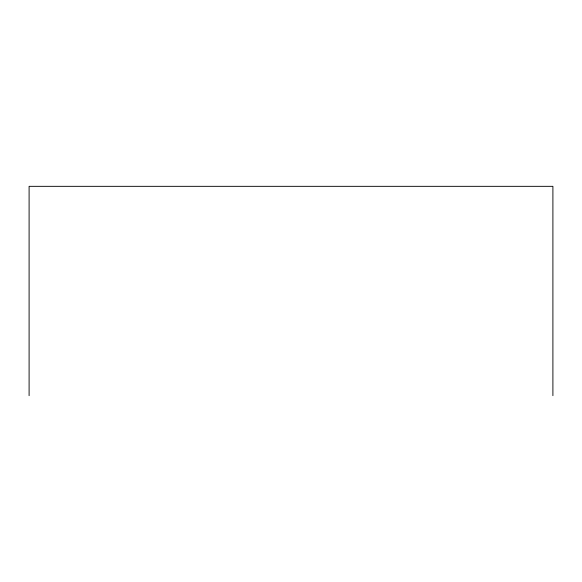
<?xml version="1.0" encoding="UTF-8"?>
<svg xmlns="http://www.w3.org/2000/svg" width="582" height="582" viewBox="0 0 582 582"><rect width="100%" height="100%" fill="white"/><g stroke="black" fill="none" stroke-linecap="round" stroke-linejoin="round"><path stroke-width="0.87" d="M552.9 395.665L552.9 186.335L29.1 186.335L29.1 395.665"/></g></svg>
